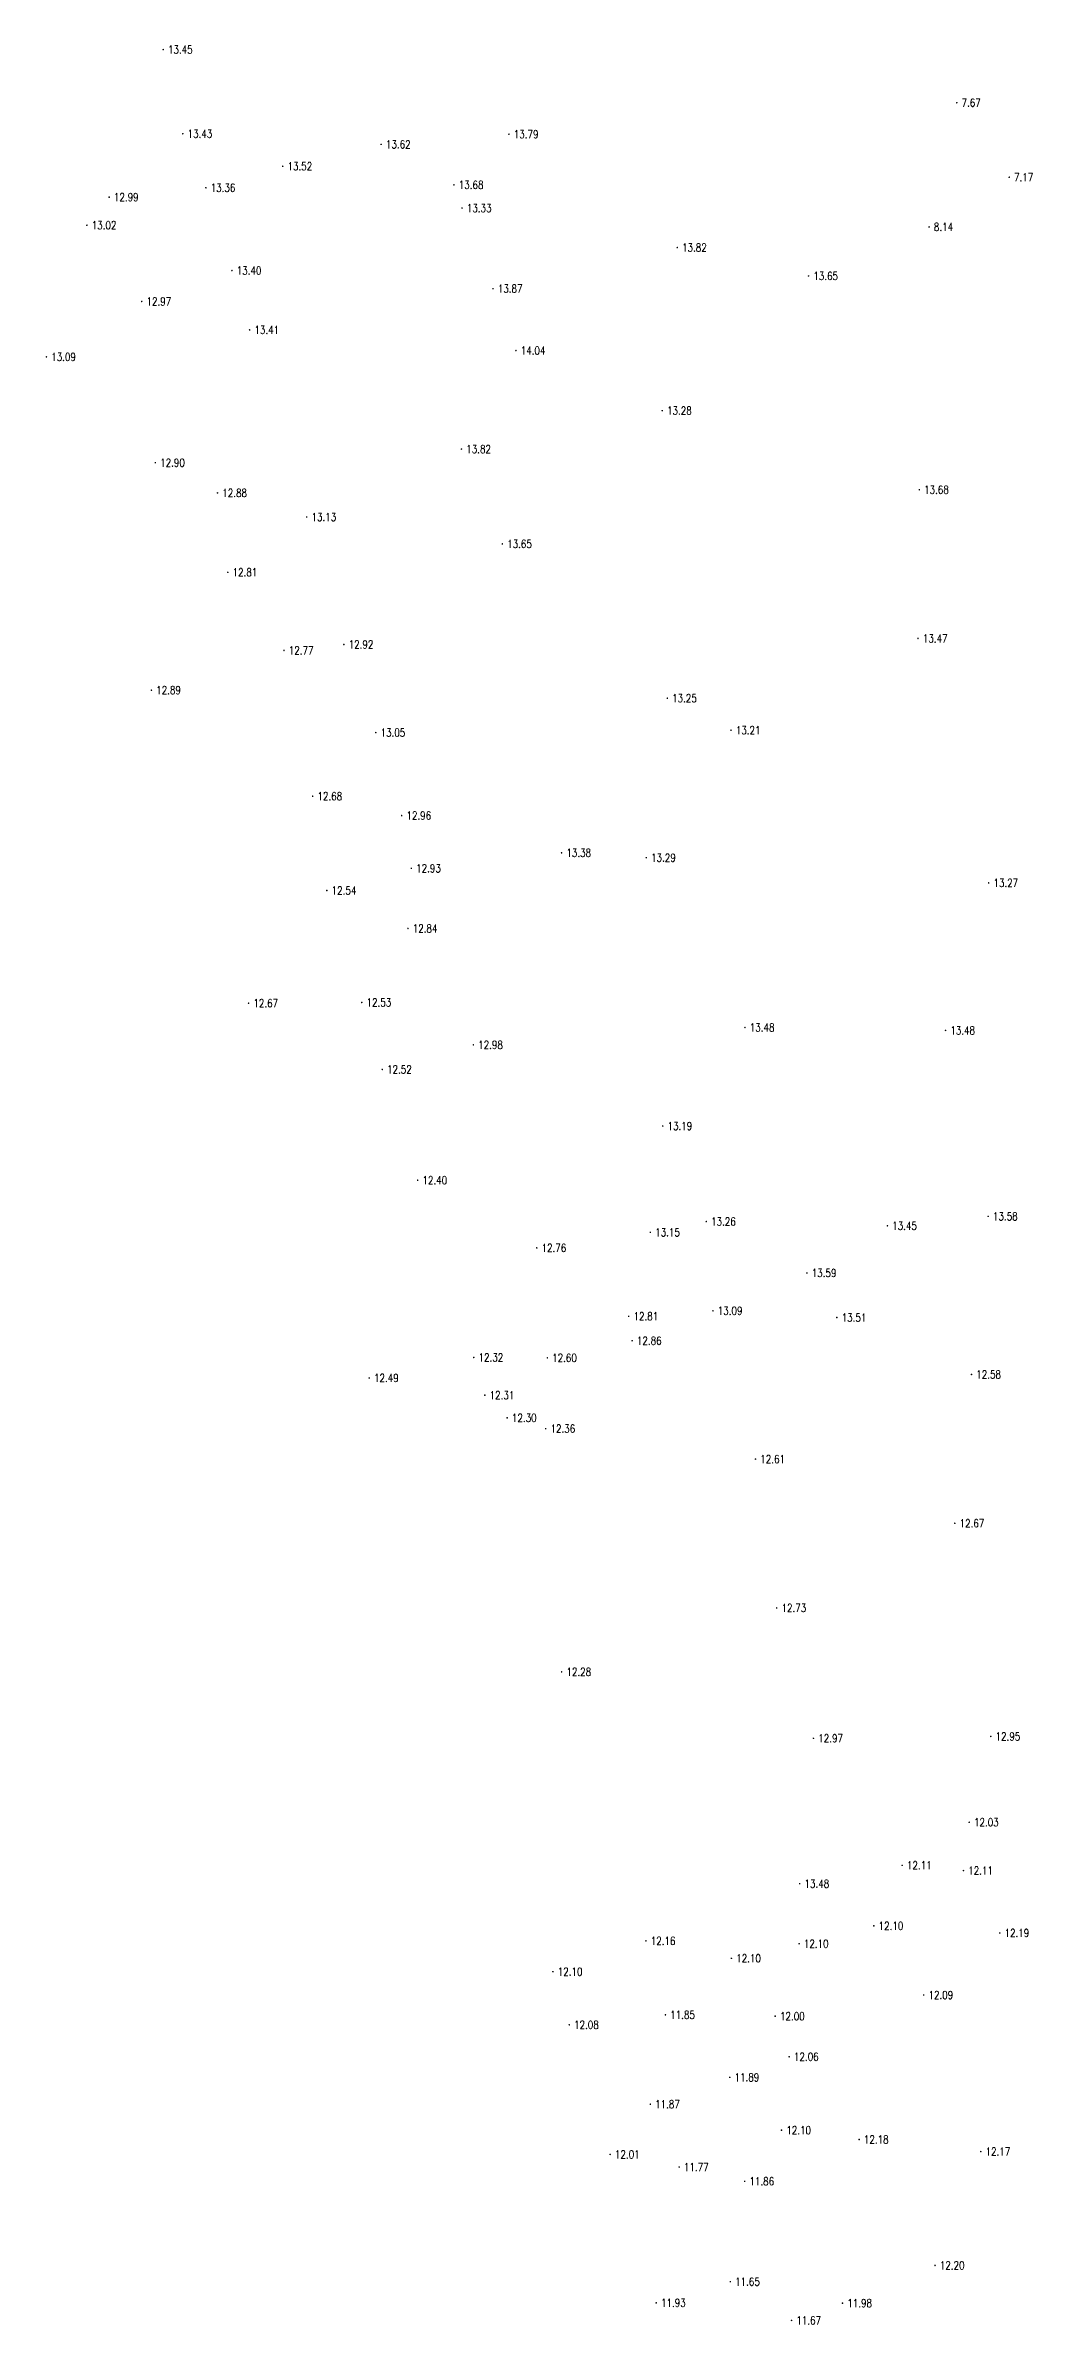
# Model space of a CAD drawing. Extents: x 476861 to 479475, y 2367369 to 2370541.
# Drawn here: x 477260.8 to 477384.1, y 2367915.4 to 2368200.2 of the extents above; entities that cross this region are included whole.
import ezdxf
from ezdxf.enums import TextEntityAlignment as Align

# ---------------------------------------------------------------- set-up
doc = ezdxf.new("R2010")
doc.units = 0
doc.header["$LTSCALE"] = 0.5
doc.layers.get('0').update_dxf_attribs({"linetype": 'CONTINUOUS'})
doc.layers.add('GCD', color=1, linetype='CONTINUOUS')
doc.styles.add('HZ', font='rs.shx', dxfattribs={"width": 0.8, "bigfont": 'hztxt.shx'})

# ---------------------------------------------------------------- blocks, each defined once
blk = doc.blocks.new('GC200')
at = {"linetype": 'Continuous', "const_width": 0.2, "flags": 128}
blk.add_lwpolyline([(-0.1, 0, 1), (0.1, 0, 1)], format="xyb", close=True, dxfattribs=at)

msp = doc.modelspace()

# ---------------------------------------------------------------- block references
at = {"layer": 'GCD', "linetype": 'Continuous'}
ref = msp.add_blockref('GC200', (477275.463, 2368199.679, 13.452), dxfattribs=dict(at, xscale=0.5, yscale=0.5, zscale=0.5))
ref.add_attrib('height', '13.45', dxfattribs={"linetype": 'Continuous', "height": 1, "style": 'HZ', "width": 0.8}).set_placement((477276.063, 2368199.679, 13.452), align=Align.MIDDLE_LEFT)
ref = msp.add_blockref('GC200', (477374.613, 2368193.039, 7.672), dxfattribs=dict(at, xscale=0.5, yscale=0.5, zscale=0.5))
ref.add_attrib('height', '7.67', dxfattribs={"linetype": 'Continuous', "height": 1, "style": 'HZ', "width": 0.8}).set_placement((477375.213, 2368193.039, 7.672), align=Align.MIDDLE_LEFT)
ref = msp.add_blockref('GC200', (477277.914, 2368189.159, 13.429), dxfattribs=dict(at, xscale=0.5, yscale=0.5, zscale=0.5))
ref.add_attrib('height', '13.43', dxfattribs={"linetype": 'Continuous', "height": 1, "style": 'HZ', "width": 0.8}).set_placement((477278.514, 2368189.159, 13.429), align=Align.MIDDLE_LEFT)
ref = msp.add_blockref('GC200', (477302.693, 2368187.836, 13.621), dxfattribs=dict(at, xscale=0.5, yscale=0.5, zscale=0.5))
ref.add_attrib('height', '13.62', dxfattribs={"linetype": 'Continuous', "height": 1, "style": 'HZ', "width": 0.8}).set_placement((477303.293, 2368187.836, 13.621), align=Align.MIDDLE_LEFT)
ref = msp.add_blockref('GC200', (477318.664, 2368189.102, 13.79), dxfattribs=dict(at, xscale=0.5, yscale=0.5, zscale=0.5))
ref.add_attrib('height', '13.79', dxfattribs={"linetype": 'Continuous', "height": 1, "style": 'HZ', "width": 0.8}).set_placement((477319.264, 2368189.102, 13.79), align=Align.MIDDLE_LEFT)
ref = msp.add_blockref('GC200', (477290.396, 2368185.095, 13.519), dxfattribs=dict(at, xscale=0.5, yscale=0.5, zscale=0.5))
ref.add_attrib('height', '13.52', dxfattribs={"linetype": 'Continuous', "height": 1, "style": 'HZ', "width": 0.8}).set_placement((477290.996, 2368185.095, 13.519), align=Align.MIDDLE_LEFT)
ref = msp.add_blockref('GC200', (477268.71, 2368181.241, 12.994), dxfattribs=dict(at, xscale=0.5, yscale=0.5, zscale=0.5))
ref.add_attrib('height', '12.99', dxfattribs={"linetype": 'Continuous', "height": 1, "style": 'HZ', "width": 0.8}).set_placement((477269.31, 2368181.241, 12.994), align=Align.MIDDLE_LEFT)
ref = msp.add_blockref('GC200', (477280.799, 2368182.407, 13.362), dxfattribs=dict(at, xscale=0.5, yscale=0.5, zscale=0.5))
ref.add_attrib('height', '13.36', dxfattribs={"linetype": 'Continuous', "height": 1, "style": 'HZ', "width": 0.8}).set_placement((477281.399, 2368182.407, 13.362), align=Align.MIDDLE_LEFT)
ref = msp.add_blockref('GC200', (477311.792, 2368182.775, 13.675), dxfattribs=dict(at, xscale=0.5, yscale=0.5, zscale=0.5))
ref.add_attrib('height', '13.68', dxfattribs={"linetype": 'Continuous', "height": 1, "style": 'HZ', "width": 0.8}).set_placement((477312.392, 2368182.775, 13.675), align=Align.MIDDLE_LEFT)
ref = msp.add_blockref('GC200', (477381.169, 2368183.727, 7.169), dxfattribs=dict(at, xscale=0.5, yscale=0.5, zscale=0.5))
ref.add_attrib('height', '7.17', dxfattribs={"linetype": 'Continuous', "height": 1, "style": 'HZ', "width": 0.8}).set_placement((477381.769, 2368183.727, 7.169), align=Align.MIDDLE_LEFT)
ref = msp.add_blockref('GC200', (477312.801, 2368179.875, 13.33), dxfattribs=dict(at, xscale=0.5, yscale=0.5, zscale=0.5))
ref.add_attrib('height', '13.33', dxfattribs={"linetype": 'Continuous', "height": 1, "style": 'HZ', "width": 0.8}).set_placement((477313.401, 2368179.875, 13.33), align=Align.MIDDLE_LEFT)
ref = msp.add_blockref('GC200', (477265.932, 2368177.731, 13.023), dxfattribs=dict(at, xscale=0.5, yscale=0.5, zscale=0.5))
ref.add_attrib('height', '13.02', dxfattribs={"linetype": 'Continuous', "height": 1, "style": 'HZ', "width": 0.8}).set_placement((477266.532, 2368177.731, 13.023), align=Align.MIDDLE_LEFT)
ref = msp.add_blockref('GC200', (477371.155, 2368177.513, 8.141), dxfattribs=dict(at, xscale=0.5, yscale=0.5, zscale=0.5))
ref.add_attrib('height', '8.14', dxfattribs={"linetype": 'Continuous', "height": 1, "style": 'HZ', "width": 0.8}).set_placement((477371.755, 2368177.513, 8.141), align=Align.MIDDLE_LEFT)
ref = msp.add_blockref('GC200', (477339.694, 2368174.936, 13.821), dxfattribs=dict(at, xscale=0.5, yscale=0.5, zscale=0.5))
ref.add_attrib('height', '13.82', dxfattribs={"linetype": 'Continuous', "height": 1, "style": 'HZ', "width": 0.8}).set_placement((477340.294, 2368174.936, 13.821), align=Align.MIDDLE_LEFT)
ref = msp.add_blockref('GC200', (477284.05, 2368172.068, 13.398), dxfattribs=dict(at, xscale=0.5, yscale=0.5, zscale=0.5))
ref.add_attrib('height', '13.40', dxfattribs={"linetype": 'Continuous', "height": 1, "style": 'HZ', "width": 0.8}).set_placement((477284.65, 2368172.068, 13.398), align=Align.MIDDLE_LEFT)
ref = msp.add_blockref('GC200', (477316.673, 2368169.804, 13.872), dxfattribs=dict(at, xscale=0.5, yscale=0.5, zscale=0.5))
ref.add_attrib('height', '13.87', dxfattribs={"linetype": 'Continuous', "height": 1, "style": 'HZ', "width": 0.8}).set_placement((477317.273, 2368169.804, 13.872), align=Align.MIDDLE_LEFT)
ref = msp.add_blockref('GC200', (477356.095, 2368171.386, 13.65), dxfattribs=dict(at, xscale=0.5, yscale=0.5, zscale=0.5))
ref.add_attrib('height', '13.65', dxfattribs={"linetype": 'Continuous', "height": 1, "style": 'HZ', "width": 0.8}).set_placement((477356.695, 2368171.386, 13.65), align=Align.MIDDLE_LEFT)
ref = msp.add_blockref('GC200', (477272.779, 2368168.202, 12.965), dxfattribs=dict(at, xscale=0.5, yscale=0.5, zscale=0.5))
ref.add_attrib('height', '12.97', dxfattribs={"linetype": 'Continuous', "height": 1, "style": 'HZ', "width": 0.8}).set_placement((477273.379, 2368168.202, 12.965), align=Align.MIDDLE_LEFT)
ref = msp.add_blockref('GC200', (477286.262, 2368164.644, 13.405), dxfattribs=dict(at, xscale=0.5, yscale=0.5, zscale=0.5))
ref.add_attrib('height', '13.41', dxfattribs={"linetype": 'Continuous', "height": 1, "style": 'HZ', "width": 0.8}).set_placement((477286.862, 2368164.644, 13.405), align=Align.MIDDLE_LEFT)
ref = msp.add_blockref('GC200', (477260.869, 2368161.274, 13.088), dxfattribs=dict(at, xscale=0.5, yscale=0.5, zscale=0.5))
ref.add_attrib('height', '13.09', dxfattribs={"linetype": 'Continuous', "height": 1, "style": 'HZ', "width": 0.8}).set_placement((477261.469, 2368161.274, 13.088), align=Align.MIDDLE_LEFT)
ref = msp.add_blockref('GC200', (477319.534, 2368162.068, 14.037), dxfattribs=dict(at, xscale=0.5, yscale=0.5, zscale=0.5))
ref.add_attrib('height', '14.04', dxfattribs={"linetype": 'Continuous', "height": 1, "style": 'HZ', "width": 0.8}).set_placement((477320.134, 2368162.068, 14.037), align=Align.MIDDLE_LEFT)
ref = msp.add_blockref('GC200', (477337.815, 2368154.558, 13.276), dxfattribs=dict(at, xscale=0.5, yscale=0.5, zscale=0.5))
ref.add_attrib('height', '13.28', dxfattribs={"linetype": 'Continuous', "height": 1, "style": 'HZ', "width": 0.8}).set_placement((477338.415, 2368154.558, 13.276), align=Align.MIDDLE_LEFT)
ref = msp.add_blockref('GC200', (477274.482, 2368148.051, 12.895), dxfattribs=dict(at, xscale=0.5, yscale=0.5, zscale=0.5))
ref.add_attrib('height', '12.90', dxfattribs={"linetype": 'Continuous', "height": 1, "style": 'HZ', "width": 0.8}).set_placement((477275.082, 2368148.051, 12.895), align=Align.MIDDLE_LEFT)
ref = msp.add_blockref('GC200', (477312.728, 2368149.758, 13.815), dxfattribs=dict(at, xscale=0.5, yscale=0.5, zscale=0.5))
ref.add_attrib('height', '13.82', dxfattribs={"linetype": 'Continuous', "height": 1, "style": 'HZ', "width": 0.8}).set_placement((477313.328, 2368149.758, 13.815), align=Align.MIDDLE_LEFT)
ref = msp.add_blockref('GC200', (477282.25, 2368144.277, 12.875), dxfattribs=dict(at, xscale=0.5, yscale=0.5, zscale=0.5))
ref.add_attrib('height', '12.88', dxfattribs={"linetype": 'Continuous', "height": 1, "style": 'HZ', "width": 0.8}).set_placement((477282.85, 2368144.277, 12.875), align=Align.MIDDLE_LEFT)
ref = msp.add_blockref('GC200', (477369.935, 2368144.676, 13.68), dxfattribs=dict(at, xscale=0.5, yscale=0.5, zscale=0.5))
ref.add_attrib('height', '13.68', dxfattribs={"linetype": 'Continuous', "height": 1, "style": 'HZ', "width": 0.8}).set_placement((477370.535, 2368144.676, 13.68), align=Align.MIDDLE_LEFT)
ref = msp.add_blockref('GC200', (477293.394, 2368141.261, 13.13), dxfattribs=dict(at, xscale=0.5, yscale=0.5, zscale=0.5))
ref.add_attrib('height', '13.13', dxfattribs={"linetype": 'Continuous', "height": 1, "style": 'HZ', "width": 0.8}).set_placement((477293.994, 2368141.261, 13.13), align=Align.MIDDLE_LEFT)
ref = msp.add_blockref('GC200', (477317.841, 2368137.902, 13.652), dxfattribs=dict(at, xscale=0.5, yscale=0.5, zscale=0.5))
ref.add_attrib('height', '13.65', dxfattribs={"linetype": 'Continuous', "height": 1, "style": 'HZ', "width": 0.8}).set_placement((477318.441, 2368137.902, 13.652), align=Align.MIDDLE_LEFT)
ref = msp.add_blockref('GC200', (477283.533, 2368134.354, 12.805), dxfattribs=dict(at, xscale=0.5, yscale=0.5, zscale=0.5))
ref.add_attrib('height', '12.81', dxfattribs={"linetype": 'Continuous', "height": 1, "style": 'HZ', "width": 0.8}).set_placement((477284.133, 2368134.354, 12.805), align=Align.MIDDLE_LEFT)
ref = msp.add_blockref('GC200', (477290.557, 2368124.591, 12.767), dxfattribs=dict(at, xscale=0.5, yscale=0.5, zscale=0.5))
ref.add_attrib('height', '12.77', dxfattribs={"linetype": 'Continuous', "height": 1, "style": 'HZ', "width": 0.8}).set_placement((477291.157, 2368124.591, 12.767), align=Align.MIDDLE_LEFT)
ref = msp.add_blockref('GC200', (477298.04, 2368125.336, 12.923), dxfattribs=dict(at, xscale=0.5, yscale=0.5, zscale=0.5))
ref.add_attrib('height', '12.92', dxfattribs={"linetype": 'Continuous', "height": 1, "style": 'HZ', "width": 0.8}).set_placement((477298.64, 2368125.336, 12.923), align=Align.MIDDLE_LEFT)
ref = msp.add_blockref('GC200', (477369.773, 2368126.095, 13.47), dxfattribs=dict(at, xscale=0.5, yscale=0.5, zscale=0.5))
ref.add_attrib('height', '13.47', dxfattribs={"linetype": 'Continuous', "height": 1, "style": 'HZ', "width": 0.8}).set_placement((477370.373, 2368126.095, 13.47), align=Align.MIDDLE_LEFT)
ref = msp.add_blockref('GC200', (477273.988, 2368119.624, 12.891), dxfattribs=dict(at, xscale=0.5, yscale=0.5, zscale=0.5))
ref.add_attrib('height', '12.89', dxfattribs={"linetype": 'Continuous', "height": 1, "style": 'HZ', "width": 0.8}).set_placement((477274.588, 2368119.624, 12.891), align=Align.MIDDLE_LEFT)
ref = msp.add_blockref('GC200', (477338.449, 2368118.618, 13.254), dxfattribs=dict(at, xscale=0.5, yscale=0.5, zscale=0.5))
ref.add_attrib('height', '13.25', dxfattribs={"linetype": 'Continuous', "height": 1, "style": 'HZ', "width": 0.8}).set_placement((477339.049, 2368118.618, 13.254), align=Align.MIDDLE_LEFT)
ref = msp.add_blockref('GC200', (477302.022, 2368114.324, 13.053), dxfattribs=dict(at, xscale=0.5, yscale=0.5, zscale=0.5))
ref.add_attrib('height', '13.05', dxfattribs={"linetype": 'Continuous', "height": 1, "style": 'HZ', "width": 0.8}).set_placement((477302.622, 2368114.324, 13.053), align=Align.MIDDLE_LEFT)
ref = msp.add_blockref('GC200', (477346.407, 2368114.619, 13.207), dxfattribs=dict(at, xscale=0.5, yscale=0.5, zscale=0.5))
ref.add_attrib('height', '13.21', dxfattribs={"linetype": 'Continuous', "height": 1, "style": 'HZ', "width": 0.8}).set_placement((477347.007, 2368114.619, 13.207), align=Align.MIDDLE_LEFT)
ref = msp.add_blockref('GC200', (477294.136, 2368106.371, 12.684), dxfattribs=dict(at, xscale=0.5, yscale=0.5, zscale=0.5))
ref.add_attrib('height', '12.68', dxfattribs={"linetype": 'Continuous', "height": 1, "style": 'HZ', "width": 0.8}).set_placement((477294.736, 2368106.371, 12.684), align=Align.MIDDLE_LEFT)
ref = msp.add_blockref('GC200', (477305.257, 2368103.95, 12.956), dxfattribs=dict(at, xscale=0.5, yscale=0.5, zscale=0.5))
ref.add_attrib('height', '12.96', dxfattribs={"linetype": 'Continuous', "height": 1, "style": 'HZ', "width": 0.8}).set_placement((477305.857, 2368103.95, 12.956), align=Align.MIDDLE_LEFT)
ref = msp.add_blockref('GC200', (477325.239, 2368099.299, 13.377), dxfattribs=dict(at, xscale=0.5, yscale=0.5, zscale=0.5))
ref.add_attrib('height', '13.38', dxfattribs={"linetype": 'Continuous', "height": 1, "style": 'HZ', "width": 0.8}).set_placement((477325.839, 2368099.299, 13.377), align=Align.MIDDLE_LEFT)
ref = msp.add_blockref('GC200', (477335.821, 2368098.691, 13.286), dxfattribs=dict(at, xscale=0.5, yscale=0.5, zscale=0.5))
ref.add_attrib('height', '13.29', dxfattribs={"linetype": 'Continuous', "height": 1, "style": 'HZ', "width": 0.8}).set_placement((477336.421, 2368098.691, 13.286), align=Align.MIDDLE_LEFT)
ref = msp.add_blockref('GC200', (477306.466, 2368097.36, 12.933), dxfattribs=dict(at, xscale=0.5, yscale=0.5, zscale=0.5))
ref.add_attrib('height', '12.93', dxfattribs={"linetype": 'Continuous', "height": 1, "style": 'HZ', "width": 0.8}).set_placement((477307.066, 2368097.36, 12.933), align=Align.MIDDLE_LEFT)
ref = msp.add_blockref('GC200', (477295.909, 2368094.597, 12.543), dxfattribs=dict(at, xscale=0.5, yscale=0.5, zscale=0.5))
ref.add_attrib('height', '12.54', dxfattribs={"linetype": 'Continuous', "height": 1, "style": 'HZ', "width": 0.8}).set_placement((477296.509, 2368094.597, 12.543), align=Align.MIDDLE_LEFT)
ref = msp.add_blockref('GC200', (477378.599, 2368095.54, 13.27), dxfattribs=dict(at, xscale=0.5, yscale=0.5, zscale=0.5))
ref.add_attrib('height', '13.27', dxfattribs={"linetype": 'Continuous', "height": 1, "style": 'HZ', "width": 0.8}).set_placement((477379.199, 2368095.54, 13.27), align=Align.MIDDLE_LEFT)
ref = msp.add_blockref('GC200', (477306.046, 2368089.85, 12.841), dxfattribs=dict(at, xscale=0.5, yscale=0.5, zscale=0.5))
ref.add_attrib('height', '12.84', dxfattribs={"linetype": 'Continuous', "height": 1, "style": 'HZ', "width": 0.8}).set_placement((477306.646, 2368089.85, 12.841), align=Align.MIDDLE_LEFT)
ref = msp.add_blockref('GC200', (477286.133, 2368080.509, 12.674), dxfattribs=dict(at, xscale=0.5, yscale=0.5, zscale=0.5))
ref.add_attrib('height', '12.67', dxfattribs={"linetype": 'Continuous', "height": 1, "style": 'HZ', "width": 0.8}).set_placement((477286.733, 2368080.509, 12.674), align=Align.MIDDLE_LEFT)
ref = msp.add_blockref('GC200', (477300.273, 2368080.605, 12.525), dxfattribs=dict(at, xscale=0.5, yscale=0.5, zscale=0.5))
ref.add_attrib('height', '12.53', dxfattribs={"linetype": 'Continuous', "height": 1, "style": 'HZ', "width": 0.8}).set_placement((477300.873, 2368080.605, 12.525), align=Align.MIDDLE_LEFT)
ref = msp.add_blockref('GC200', (477348.151, 2368077.472, 13.483), dxfattribs=dict(at, xscale=0.5, yscale=0.5, zscale=0.5))
ref.add_attrib('height', '13.48', dxfattribs={"linetype": 'Continuous', "height": 1, "style": 'HZ', "width": 0.8}).set_placement((477348.751, 2368077.472, 13.483), align=Align.MIDDLE_LEFT)
ref = msp.add_blockref('GC200', (477373.214, 2368077.109, 13.477), dxfattribs=dict(at, xscale=0.5, yscale=0.5, zscale=0.5))
ref.add_attrib('height', '13.48', dxfattribs={"linetype": 'Continuous', "height": 1, "style": 'HZ', "width": 0.8}).set_placement((477373.814, 2368077.109, 13.477), align=Align.MIDDLE_LEFT)
ref = msp.add_blockref('GC200', (477314.217, 2368075.303, 12.981), dxfattribs=dict(at, xscale=0.5, yscale=0.5, zscale=0.5))
ref.add_attrib('height', '12.98', dxfattribs={"linetype": 'Continuous', "height": 1, "style": 'HZ', "width": 0.8}).set_placement((477314.817, 2368075.303, 12.981), align=Align.MIDDLE_LEFT)
ref = msp.add_blockref('GC200', (477302.836, 2368072.23, 12.515), dxfattribs=dict(at, xscale=0.5, yscale=0.5, zscale=0.5))
ref.add_attrib('height', '12.52', dxfattribs={"linetype": 'Continuous', "height": 1, "style": 'HZ', "width": 0.8}).set_placement((477303.436, 2368072.23, 12.515), align=Align.MIDDLE_LEFT)
ref = msp.add_blockref('GC200', (477337.876, 2368065.156, 13.185), dxfattribs=dict(at, xscale=0.5, yscale=0.5, zscale=0.5))
ref.add_attrib('height', '13.19', dxfattribs={"linetype": 'Continuous', "height": 1, "style": 'HZ', "width": 0.8}).set_placement((477338.476, 2368065.156, 13.185), align=Align.MIDDLE_LEFT)
ref = msp.add_blockref('GC200', (477307.254, 2368058.381, 12.401), dxfattribs=dict(at, xscale=0.5, yscale=0.5, zscale=0.5))
ref.add_attrib('height', '12.40', dxfattribs={"linetype": 'Continuous', "height": 1, "style": 'HZ', "width": 0.8}).set_placement((477307.854, 2368058.381, 12.401), align=Align.MIDDLE_LEFT)
ref = msp.add_blockref('GC200', (477343.318, 2368053.218, 13.256), dxfattribs=dict(at, xscale=0.5, yscale=0.5, zscale=0.5))
ref.add_attrib('height', '13.26', dxfattribs={"linetype": 'Continuous', "height": 1, "style": 'HZ', "width": 0.8}).set_placement((477343.918, 2368053.218, 13.256), align=Align.MIDDLE_LEFT)
ref = msp.add_blockref('GC200', (477378.539, 2368053.869, 13.582), dxfattribs=dict(at, xscale=0.5, yscale=0.5, zscale=0.5))
ref.add_attrib('height', '13.58', dxfattribs={"linetype": 'Continuous', "height": 1, "style": 'HZ', "width": 0.8}).set_placement((477379.139, 2368053.869, 13.582), align=Align.MIDDLE_LEFT)
ref = msp.add_blockref('GC200', (477336.333, 2368051.87, 13.145), dxfattribs=dict(at, xscale=0.5, yscale=0.5, zscale=0.5))
ref.add_attrib('height', '13.15', dxfattribs={"linetype": 'Continuous', "height": 1, "style": 'HZ', "width": 0.8}).set_placement((477336.933, 2368051.87, 13.145), align=Align.MIDDLE_LEFT)
ref = msp.add_blockref('GC200', (477365.945, 2368052.69, 13.449), dxfattribs=dict(at, xscale=0.5, yscale=0.5, zscale=0.5))
ref.add_attrib('height', '13.45', dxfattribs={"linetype": 'Continuous', "height": 1, "style": 'HZ', "width": 0.8}).set_placement((477366.545, 2368052.69, 13.449), align=Align.MIDDLE_LEFT)
ref = msp.add_blockref('GC200', (477322.141, 2368049.928, 12.761), dxfattribs=dict(at, xscale=0.5, yscale=0.5, zscale=0.5))
ref.add_attrib('height', '12.76', dxfattribs={"linetype": 'Continuous', "height": 1, "style": 'HZ', "width": 0.8}).set_placement((477322.741, 2368049.928, 12.761), align=Align.MIDDLE_LEFT)
ref = msp.add_blockref('GC200', (477355.891, 2368046.794, 13.585), dxfattribs=dict(at, xscale=0.5, yscale=0.5, zscale=0.5))
ref.add_attrib('height', '13.59', dxfattribs={"linetype": 'Continuous', "height": 1, "style": 'HZ', "width": 0.8}).set_placement((477356.491, 2368046.794, 13.585), align=Align.MIDDLE_LEFT)
ref = msp.add_blockref('GC200', (477344.155, 2368042.07, 13.087), dxfattribs=dict(at, xscale=0.5, yscale=0.5, zscale=0.5))
ref.add_attrib('height', '13.09', dxfattribs={"linetype": 'Continuous', "height": 1, "style": 'HZ', "width": 0.8}).set_placement((477344.755, 2368042.07, 13.087), align=Align.MIDDLE_LEFT)
ref = msp.add_blockref('GC200', (477333.626, 2368041.379, 12.81), dxfattribs=dict(at, xscale=0.5, yscale=0.5, zscale=0.5))
ref.add_attrib('height', '12.81', dxfattribs={"linetype": 'Continuous', "height": 1, "style": 'HZ', "width": 0.8}).set_placement((477334.226, 2368041.379, 12.81), align=Align.MIDDLE_LEFT)
ref = msp.add_blockref('GC200', (477359.634, 2368041.226, 13.509), dxfattribs=dict(at, xscale=0.5, yscale=0.5, zscale=0.5))
ref.add_attrib('height', '13.51', dxfattribs={"linetype": 'Continuous', "height": 1, "style": 'HZ', "width": 0.8}).set_placement((477360.234, 2368041.226, 13.509), align=Align.MIDDLE_LEFT)
ref = msp.add_blockref('GC200', (477314.27, 2368036.236, 12.317), dxfattribs=dict(at, xscale=0.5, yscale=0.5, zscale=0.5))
ref.add_attrib('height', '12.32', dxfattribs={"linetype": 'Continuous', "height": 1, "style": 'HZ', "width": 0.8}).set_placement((477314.87, 2368036.236, 12.317), align=Align.MIDDLE_LEFT)
ref = msp.add_blockref('GC200', (477323.459, 2368036.186, 12.596), dxfattribs=dict(at, xscale=0.5, yscale=0.5, zscale=0.5))
ref.add_attrib('height', '12.60', dxfattribs={"linetype": 'Continuous', "height": 1, "style": 'HZ', "width": 0.8}).set_placement((477324.059, 2368036.186, 12.596), align=Align.MIDDLE_LEFT)
ref = msp.add_blockref('GC200', (477334.054, 2368038.324, 12.861), dxfattribs=dict(at, xscale=0.5, yscale=0.5, zscale=0.5))
ref.add_attrib('height', '12.86', dxfattribs={"linetype": 'Continuous', "height": 1, "style": 'HZ', "width": 0.8}).set_placement((477334.654, 2368038.324, 12.861), align=Align.MIDDLE_LEFT)
ref = msp.add_blockref('GC200', (477301.204, 2368033.67, 12.491), dxfattribs=dict(at, xscale=0.5, yscale=0.5, zscale=0.5))
ref.add_attrib('height', '12.49', dxfattribs={"linetype": 'Continuous', "height": 1, "style": 'HZ', "width": 0.8}).set_placement((477301.804, 2368033.67, 12.491), align=Align.MIDDLE_LEFT)
ref = msp.add_blockref('GC200', (477376.456, 2368034.114, 12.58), dxfattribs=dict(at, xscale=0.5, yscale=0.5, zscale=0.5))
ref.add_attrib('height', '12.58', dxfattribs={"linetype": 'Continuous', "height": 1, "style": 'HZ', "width": 0.8}).set_placement((477377.056, 2368034.114, 12.58), align=Align.MIDDLE_LEFT)
ref = msp.add_blockref('GC200', (477315.646, 2368031.52, 12.307), dxfattribs=dict(at, xscale=0.5, yscale=0.5, zscale=0.5))
ref.add_attrib('height', '12.31', dxfattribs={"linetype": 'Continuous', "height": 1, "style": 'HZ', "width": 0.8}).set_placement((477316.246, 2368031.52, 12.307), align=Align.MIDDLE_LEFT)
ref = msp.add_blockref('GC200', (477318.44, 2368028.693, 12.303), dxfattribs=dict(at, xscale=0.5, yscale=0.5, zscale=0.5))
ref.add_attrib('height', '12.30', dxfattribs={"linetype": 'Continuous', "height": 1, "style": 'HZ', "width": 0.8}).set_placement((477319.04, 2368028.693, 12.303), align=Align.MIDDLE_LEFT)
ref = msp.add_blockref('GC200', (477323.254, 2368027.339, 12.358), dxfattribs=dict(at, xscale=0.5, yscale=0.5, zscale=0.5))
ref.add_attrib('height', '12.36', dxfattribs={"linetype": 'Continuous', "height": 1, "style": 'HZ', "width": 0.8}).set_placement((477323.854, 2368027.339, 12.358), align=Align.MIDDLE_LEFT)
ref = msp.add_blockref('GC200', (477349.469, 2368023.535, 12.61), dxfattribs=dict(at, xscale=0.5, yscale=0.5, zscale=0.5))
ref.add_attrib('height', '12.61', dxfattribs={"linetype": 'Continuous', "height": 1, "style": 'HZ', "width": 0.8}).set_placement((477350.069, 2368023.535, 12.61), align=Align.MIDDLE_LEFT)
ref = msp.add_blockref('GC200', (477374.37, 2368015.512, 12.67), dxfattribs=dict(at, xscale=0.5, yscale=0.5, zscale=0.5))
ref.add_attrib('height', '12.67', dxfattribs={"linetype": 'Continuous', "height": 1, "style": 'HZ', "width": 0.8}).set_placement((477374.97, 2368015.512, 12.67), align=Align.MIDDLE_LEFT)
ref = msp.add_blockref('GC200', (477352.116, 2368004.933, 12.73), dxfattribs=dict(at, xscale=0.5, yscale=0.5, zscale=0.5))
ref.add_attrib('height', '12.73', dxfattribs={"linetype": 'Continuous', "height": 1, "style": 'HZ', "width": 0.8}).set_placement((477352.716, 2368004.933, 12.73), align=Align.MIDDLE_LEFT)
ref = msp.add_blockref('GC200', (477325.246, 2367996.942, 12.282), dxfattribs=dict(at, xscale=0.5, yscale=0.5, zscale=0.5))
ref.add_attrib('height', '12.28', dxfattribs={"linetype": 'Continuous', "height": 1, "style": 'HZ', "width": 0.8}).set_placement((477325.846, 2367996.942, 12.282), align=Align.MIDDLE_LEFT)
ref = msp.add_blockref('GC200', (477356.71, 2367988.641, 12.97), dxfattribs=dict(at, xscale=0.5, yscale=0.5, zscale=0.5))
ref.add_attrib('height', '12.97', dxfattribs={"linetype": 'Continuous', "height": 1, "style": 'HZ', "width": 0.8}).set_placement((477357.31, 2367988.641, 12.97), align=Align.MIDDLE_LEFT)
ref = msp.add_blockref('GC200', (477378.865, 2367988.881, 12.954), dxfattribs=dict(at, xscale=0.5, yscale=0.5, zscale=0.5))
ref.add_attrib('height', '12.95', dxfattribs={"linetype": 'Continuous', "height": 1, "style": 'HZ', "width": 0.8}).set_placement((477379.465, 2367988.881, 12.954), align=Align.MIDDLE_LEFT)
ref = msp.add_blockref('GC200', (477376.169, 2367978.153, 12.031), dxfattribs=dict(at, xscale=0.5, yscale=0.5, zscale=0.5))
ref.add_attrib('height', '12.03', dxfattribs={"linetype": 'Continuous', "height": 1, "style": 'HZ', "width": 0.8}).set_placement((477376.769, 2367978.153, 12.031), align=Align.MIDDLE_LEFT)
ref = msp.add_blockref('GC200', (477354.985, 2367970.474, 13.484), dxfattribs=dict(at, xscale=0.5, yscale=0.5, zscale=0.5))
ref.add_attrib('height', '13.48', dxfattribs={"linetype": 'Continuous', "height": 1, "style": 'HZ', "width": 0.8}).set_placement((477355.585, 2367970.474, 13.484), align=Align.MIDDLE_LEFT)
ref = msp.add_blockref('GC200', (477367.793, 2367972.769, 12.105), dxfattribs=dict(at, xscale=0.5, yscale=0.5, zscale=0.5))
ref.add_attrib('height', '12.11', dxfattribs={"linetype": 'Continuous', "height": 1, "style": 'HZ', "width": 0.8}).set_placement((477368.393, 2367972.769, 12.105), align=Align.MIDDLE_LEFT)
ref = msp.add_blockref('GC200', (477375.45, 2367972.108, 12.105), dxfattribs=dict(at, xscale=0.5, yscale=0.5, zscale=0.5))
ref.add_attrib('height', '12.11', dxfattribs={"linetype": 'Continuous', "height": 1, "style": 'HZ', "width": 0.8}).set_placement((477376.05, 2367972.108, 12.105), align=Align.MIDDLE_LEFT)
ref = msp.add_blockref('GC200', (477364.253, 2367965.209, 12.102), dxfattribs=dict(at, xscale=0.5, yscale=0.5, zscale=0.5))
ref.add_attrib('height', '12.10', dxfattribs={"linetype": 'Continuous', "height": 1, "style": 'HZ', "width": 0.8}).set_placement((477364.853, 2367965.209, 12.102), align=Align.MIDDLE_LEFT)
ref = msp.add_blockref('GC200', (477335.779, 2367963.323, 12.16), dxfattribs=dict(at, xscale=0.5, yscale=0.5, zscale=0.5))
ref.add_attrib('height', '12.16', dxfattribs={"linetype": 'Continuous', "height": 1, "style": 'HZ', "width": 0.8}).set_placement((477336.379, 2367963.323, 12.16), align=Align.MIDDLE_LEFT)
ref = msp.add_blockref('GC200', (477354.917, 2367962.97, 12.097), dxfattribs=dict(at, xscale=0.5, yscale=0.5, zscale=0.5))
ref.add_attrib('height', '12.10', dxfattribs={"linetype": 'Continuous', "height": 1, "style": 'HZ', "width": 0.8}).set_placement((477355.517, 2367962.97, 12.097), align=Align.MIDDLE_LEFT)
ref = msp.add_blockref('GC200', (477379.985, 2367964.315, 12.19), dxfattribs=dict(at, xscale=0.5, yscale=0.5, zscale=0.5))
ref.add_attrib('height', '12.19', dxfattribs={"linetype": 'Continuous', "height": 1, "style": 'HZ', "width": 0.8}).set_placement((477380.585, 2367964.315, 12.19), align=Align.MIDDLE_LEFT)
ref = msp.add_blockref('GC200', (477324.159, 2367959.479, 12.099), dxfattribs=dict(at, xscale=0.5, yscale=0.5, zscale=0.5))
ref.add_attrib('height', '12.10', dxfattribs={"linetype": 'Continuous', "height": 1, "style": 'HZ', "width": 0.8}).set_placement((477324.759, 2367959.479, 12.099), align=Align.MIDDLE_LEFT)
ref = msp.add_blockref('GC200', (477346.462, 2367961.148, 12.1), dxfattribs=dict(at, xscale=0.5, yscale=0.5, zscale=0.5))
ref.add_attrib('height', '12.10', dxfattribs={"linetype": 'Continuous', "height": 1, "style": 'HZ', "width": 0.8}).set_placement((477347.062, 2367961.148, 12.1), align=Align.MIDDLE_LEFT)
ref = msp.add_blockref('GC200', (477370.483, 2367956.562, 12.086), dxfattribs=dict(at, xscale=0.5, yscale=0.5, zscale=0.5))
ref.add_attrib('height', '12.09', dxfattribs={"linetype": 'Continuous', "height": 1, "style": 'HZ', "width": 0.8}).set_placement((477371.083, 2367956.562, 12.086), align=Align.MIDDLE_LEFT)
ref = msp.add_blockref('GC200', (477338.21, 2367954.086, 11.847), dxfattribs=dict(at, xscale=0.5, yscale=0.5, zscale=0.5))
ref.add_attrib('height', '11.85', dxfattribs={"linetype": 'Continuous', "height": 1, "style": 'HZ', "width": 0.8}).set_placement((477338.81, 2367954.086, 11.847), align=Align.MIDDLE_LEFT)
ref = msp.add_blockref('GC200', (477351.927, 2367953.913, 12.003), dxfattribs=dict(at, xscale=0.5, yscale=0.5, zscale=0.5))
ref.add_attrib('height', '12.00', dxfattribs={"linetype": 'Continuous', "height": 1, "style": 'HZ', "width": 0.8}).set_placement((477352.527, 2367953.913, 12.003), align=Align.MIDDLE_LEFT)
ref = msp.add_blockref('GC200', (477326.2, 2367952.837, 12.077), dxfattribs=dict(at, xscale=0.5, yscale=0.5, zscale=0.5))
ref.add_attrib('height', '12.08', dxfattribs={"linetype": 'Continuous', "height": 1, "style": 'HZ', "width": 0.8}).set_placement((477326.8, 2367952.837, 12.077), align=Align.MIDDLE_LEFT)
ref = msp.add_blockref('GC200', (477353.675, 2367948.849, 12.058), dxfattribs=dict(at, xscale=0.5, yscale=0.5, zscale=0.5))
ref.add_attrib('height', '12.06', dxfattribs={"linetype": 'Continuous', "height": 1, "style": 'HZ', "width": 0.8}).set_placement((477354.275, 2367948.849, 12.058), align=Align.MIDDLE_LEFT)
ref = msp.add_blockref('GC200', (477346.253, 2367946.273, 11.894), dxfattribs=dict(at, xscale=0.5, yscale=0.5, zscale=0.5))
ref.add_attrib('height', '11.89', dxfattribs={"linetype": 'Continuous', "height": 1, "style": 'HZ', "width": 0.8}).set_placement((477346.853, 2367946.273, 11.894), align=Align.MIDDLE_LEFT)
ref = msp.add_blockref('GC200', (477336.327, 2367942.91, 11.87), dxfattribs=dict(at, xscale=0.5, yscale=0.5, zscale=0.5))
ref.add_attrib('height', '11.87', dxfattribs={"linetype": 'Continuous', "height": 1, "style": 'HZ', "width": 0.8}).set_placement((477336.927, 2367942.91, 11.87), align=Align.MIDDLE_LEFT)
ref = msp.add_blockref('GC200', (477352.72, 2367939.669, 12.099), dxfattribs=dict(at, xscale=0.5, yscale=0.5, zscale=0.5))
ref.add_attrib('height', '12.10', dxfattribs={"linetype": 'Continuous', "height": 1, "style": 'HZ', "width": 0.8}).set_placement((477353.32, 2367939.669, 12.099), align=Align.MIDDLE_LEFT)
ref = msp.add_blockref('GC200', (477331.309, 2367936.645, 12.01), dxfattribs=dict(at, xscale=0.5, yscale=0.5, zscale=0.5))
ref.add_attrib('height', '12.01', dxfattribs={"linetype": 'Continuous', "height": 1, "style": 'HZ', "width": 0.8}).set_placement((477331.909, 2367936.645, 12.01), align=Align.MIDDLE_LEFT)
ref = msp.add_blockref('GC200', (477362.416, 2367938.509, 12.18), dxfattribs=dict(at, xscale=0.5, yscale=0.5, zscale=0.5))
ref.add_attrib('height', '12.18', dxfattribs={"linetype": 'Continuous', "height": 1, "style": 'HZ', "width": 0.8}).set_placement((477363.016, 2367938.509, 12.18), align=Align.MIDDLE_LEFT)
ref = msp.add_blockref('GC200', (477377.612, 2367936.995, 12.17), dxfattribs=dict(at, xscale=0.5, yscale=0.5, zscale=0.5))
ref.add_attrib('height', '12.17', dxfattribs={"linetype": 'Continuous', "height": 1, "style": 'HZ', "width": 0.8}).set_placement((477378.212, 2367936.995, 12.17), align=Align.MIDDLE_LEFT)
ref = msp.add_blockref('GC200', (477339.93, 2367935.065, 11.77), dxfattribs=dict(at, xscale=0.5, yscale=0.5, zscale=0.5))
ref.add_attrib('height', '11.77', dxfattribs={"linetype": 'Continuous', "height": 1, "style": 'HZ', "width": 0.8}).set_placement((477340.53, 2367935.065, 11.77), align=Align.MIDDLE_LEFT)
ref = msp.add_blockref('GC200', (477348.109, 2367933.28, 11.864), dxfattribs=dict(at, xscale=0.5, yscale=0.5, zscale=0.5))
ref.add_attrib('height', '11.86', dxfattribs={"linetype": 'Continuous', "height": 1, "style": 'HZ', "width": 0.8}).set_placement((477348.709, 2367933.28, 11.864), align=Align.MIDDLE_LEFT)
ref = msp.add_blockref('GC200', (477371.9, 2367922.773, 12.2), dxfattribs=dict(at, xscale=0.5, yscale=0.5, zscale=0.5))
ref.add_attrib('height', '12.20', dxfattribs={"linetype": 'Continuous', "height": 1, "style": 'HZ', "width": 0.8}).set_placement((477372.5, 2367922.773, 12.2), align=Align.MIDDLE_LEFT)
ref = msp.add_blockref('GC200', (477346.325, 2367920.738, 11.645), dxfattribs=dict(at, xscale=0.5, yscale=0.5, zscale=0.5))
ref.add_attrib('height', '11.65', dxfattribs={"linetype": 'Continuous', "height": 1, "style": 'HZ', "width": 0.8}).set_placement((477346.925, 2367920.738, 11.645), align=Align.MIDDLE_LEFT)
ref = msp.add_blockref('GC200', (477337.064, 2367918.094, 11.931), dxfattribs=dict(at, xscale=0.5, yscale=0.5, zscale=0.5))
ref.add_attrib('height', '11.93', dxfattribs={"linetype": 'Continuous', "height": 1, "style": 'HZ', "width": 0.8}).set_placement((477337.664, 2367918.094, 11.931), align=Align.MIDDLE_LEFT)
ref = msp.add_blockref('GC200', (477360.343, 2367918.054, 11.98), dxfattribs=dict(at, xscale=0.5, yscale=0.5, zscale=0.5))
ref.add_attrib('height', '11.98', dxfattribs={"linetype": 'Continuous', "height": 1, "style": 'HZ', "width": 0.8}).set_placement((477360.943, 2367918.054, 11.98), align=Align.MIDDLE_LEFT)
ref = msp.add_blockref('GC200', (477353.97, 2367915.897, 11.673), dxfattribs=dict(at, xscale=0.5, yscale=0.5, zscale=0.5))
ref.add_attrib('height', '11.67', dxfattribs={"linetype": 'Continuous', "height": 1, "style": 'HZ', "width": 0.8}).set_placement((477354.57, 2367915.897, 11.673), align=Align.MIDDLE_LEFT)

doc.saveas('drawing.dxf')
